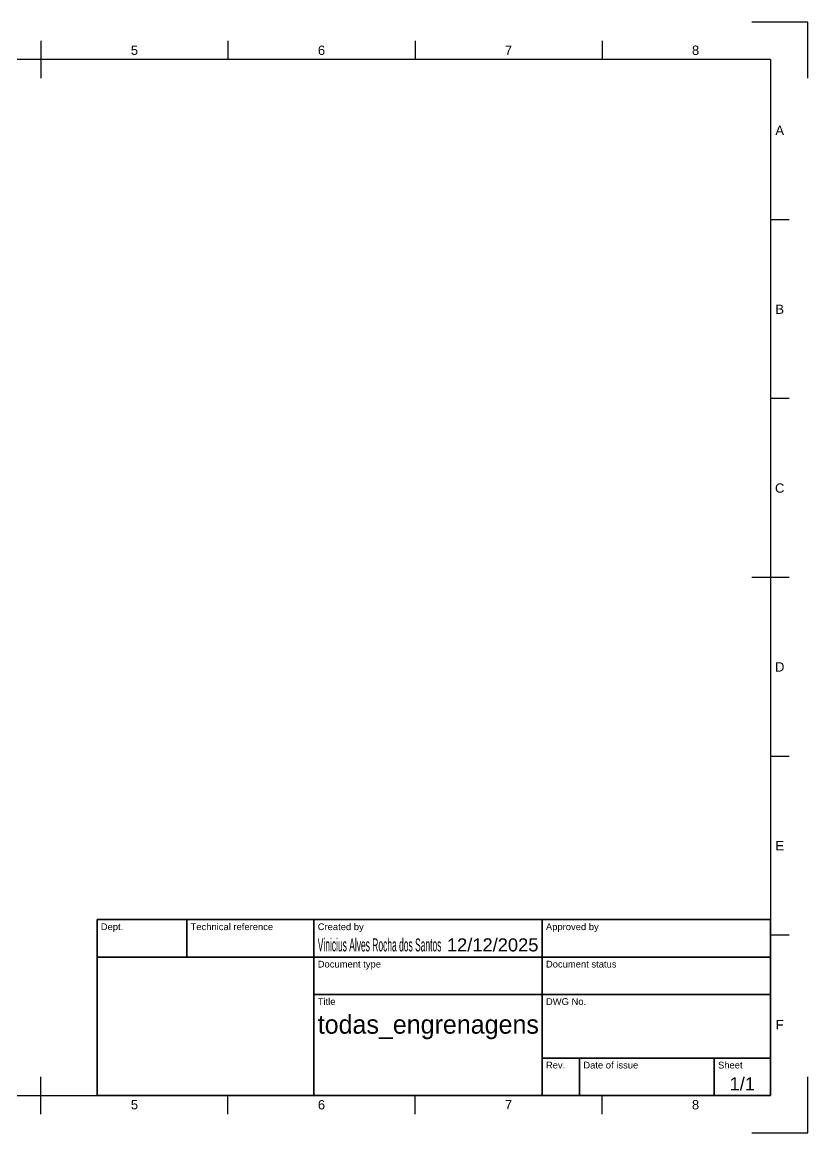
# Model space of a CAD drawing. Header units: millimetres. Extents: x 0 to 420, y 0 to 297.
# Drawn here: x 210 to 420, y 0 to 297 of the extents above; entities that cross this region are included whole.
import ezdxf
from ezdxf.enums import TextEntityAlignment as Align

# ---------------------------------------------------------------- set-up
doc = ezdxf.new("R2010")
doc.units = ezdxf.units.MM
doc.header["$LTSCALE"] = 0.75
doc.layers.add('BORDER', color=7, linetype='Continuous', lineweight=25)
doc.layers.add('TITLEBLOCK', color=7, linetype='Continuous', lineweight=35)
doc.styles.add('FusionTitle', font='arial.ttf')

# ---------------------------------------------------------------- blocks, each defined once
blk = doc.blocks.new('ISO_A3_SHEET')
at = {"layer": 'BORDER'}
for p, q in [((215, 292), (215, 282)), ((265, 292), (265, 287)), ((315, 292), (315, 287)), ((365, 292), (365, 287)), ((410, 287), (20, 287)), ((410, 287), (410, 10)), ((415, 244.16666), (410, 244.16666)), ((415, 196.33333), (410, 196.33333)), ((415, 148.5), (405, 148.5)), ((415, 100.66667), (410, 100.66667)), ((415, 52.83334), (410, 52.83334)), ((215, 5), (215, 15)), ((20, 10), (410, 10)), ((265, 5), (265, 10)), ((315, 5), (315, 10)), ((365, 5), (365, 10))]:
    blk.add_line(p, q, dxfattribs=at)
at = {"layer": 'Defpoints'}
for p, q in [((420, 297), (405, 297)), ((420, 282), (420, 297)), ((420, 0), (420, 15)), ((405, 0), (420, 0))]:
    blk.add_line(p, q, dxfattribs=at)
at = {"layer": 'BORDER', "style": 'FusionTitle'}
for s, p in [('5', (240, 289.5)), ('6', (290, 289.5)), ('7', (340, 289.5)), ('8', (390, 289.5)), ('A', (412.5, 268.08333)), ('B', (412.5, 220.25)), ('C', (412.5, 172.41667)), ('D', (412.5, 124.58334)), ('E', (412.5, 76.75001)), ('F', (412.5, 28.91668)), ('5', (240, 7.5)), ('6', (290, 7.5)), ('7', (340, 7.5)), ('8', (390, 7.5))]:
    blk.add_text(s, height=2.5, dxfattribs=at).set_placement(p, align=Align.MIDDLE)
blk = doc.blocks.new('ISO_TITLEBLOCK')
at = {"layer": 'TITLEBLOCK'}
for p, q in [((0, 47), (-180, 47)), ((-180, 47), (-180, 0)), ((-156, 37), (-156, 47)), ((-122, 0), (-122, 47)), ((-61, 0), (-61, 47)), ((0, 0), (0, 47)), ((-180, 37), (0, 37)), ((-122, 27), (0, 27)), ((-61, 10), (0, 10)), ((-51, 0), (-51, 10)), ((-15, 0), (-15, 10)), ((-180, 0), (0, 0))]:
    blk.add_line(p, q, dxfattribs=at)
at = {"layer": 'TITLEBLOCK', "style": 'FusionTitle'}
for s, p in [('Dept.', (-179, 46)), ('Technical reference', (-155, 46)), ('Created by', (-121, 46)), ('Approved by', (-60, 46)), ('Document type', (-121, 36)), ('Document status', (-60, 36)), ('Title', (-121, 26)), ('DWG No.', (-60, 26)), ('Rev.', (-60, 9)), ('Date of issue', (-50, 9)), ('Sheet', (-14, 9))]:
    blk.add_text(s, height=1.8, dxfattribs=at).set_placement(p, align=Align.TOP_LEFT)
for tag, height, p in [('DEPT', 3.5, (-179, 42)), ('TECHNICAL_REFERENCE', 3.5, (-155, 42)), ('CREATED_BY', 3.5, (-121, 42)), ('APPROVED_BY', 3.5, (-60, 42)), ('DOCUMENT_TYPE', 3.5, (-121, 32)), ('DOCUMENT_STATUS', 3.5, (-60, 32)), ('TITLE_1', 5, (-121, 21.5)), ('TITLE_2', 5, (-121, 14)), ('TITLE_3', 5, (-121, 6.5)), ('DATE_OF_ISSUE', 3.5, (-50, 5))]:
    blk.add_attdef(tag, text='', height=height, dxfattribs=at).set_placement(p, align=Align.TOP_LEFT)
for tag, p in [('CREATED_DATE', (-62, 42)), ('APPROVED_DATE', (-0.99, 42))]:
    blk.add_attdef(tag, text='', height=3.5, dxfattribs=at).set_placement(p, align=Align.TOP_RIGHT)
for tag, height, p in [('DRAWING_NUMBER', 5, (-30.5, 19.75)), ('REV', 3.5, (-56, 4.85)), ('SHEET', 3.5, (-7.5, 4.85))]:
    blk.add_attdef(tag, text='', height=height, dxfattribs=at).set_placement(p, align=Align.TOP_CENTER)

msp = doc.modelspace()

# ---------------------------------------------------------------- block references
at = {"layer": 'BORDER'}
msp.add_blockref('ISO_A3_SHEET', (0, 0), dxfattribs=at)
at = {"layer": 'TITLEBLOCK'}
ref = msp.add_blockref('ISO_TITLEBLOCK', (410, 10), dxfattribs=at)
ref.add_attrib('CREATED_DATE', '12/12/2025', dxfattribs={"height": 3.5, "style": 'FusionTitle'}).set_placement((348, 52), align=Align.TOP_RIGHT)
ref.add_attrib('SHEET', '1/1', dxfattribs={"height": 3.5, "style": 'FusionTitle'}).set_placement((402.5, 14.85), align=Align.TOP_CENTER)
ref.add_attrib('TITLE_1', 'todas_engrenagens', dxfattribs={"height": 5, "style": 'FusionTitle', "width": 0.957523}).set_placement((289, 31.5), align=Align.TOP_LEFT)
ref.add_attrib('CREATED_BY', 'Vinicius Alves Rocha dos Santos', dxfattribs={"height": 3.5, "style": 'FusionTitle', "width": 0.462595}).set_placement((289, 52), align=Align.TOP_LEFT)

doc.saveas('drawing.dxf')
